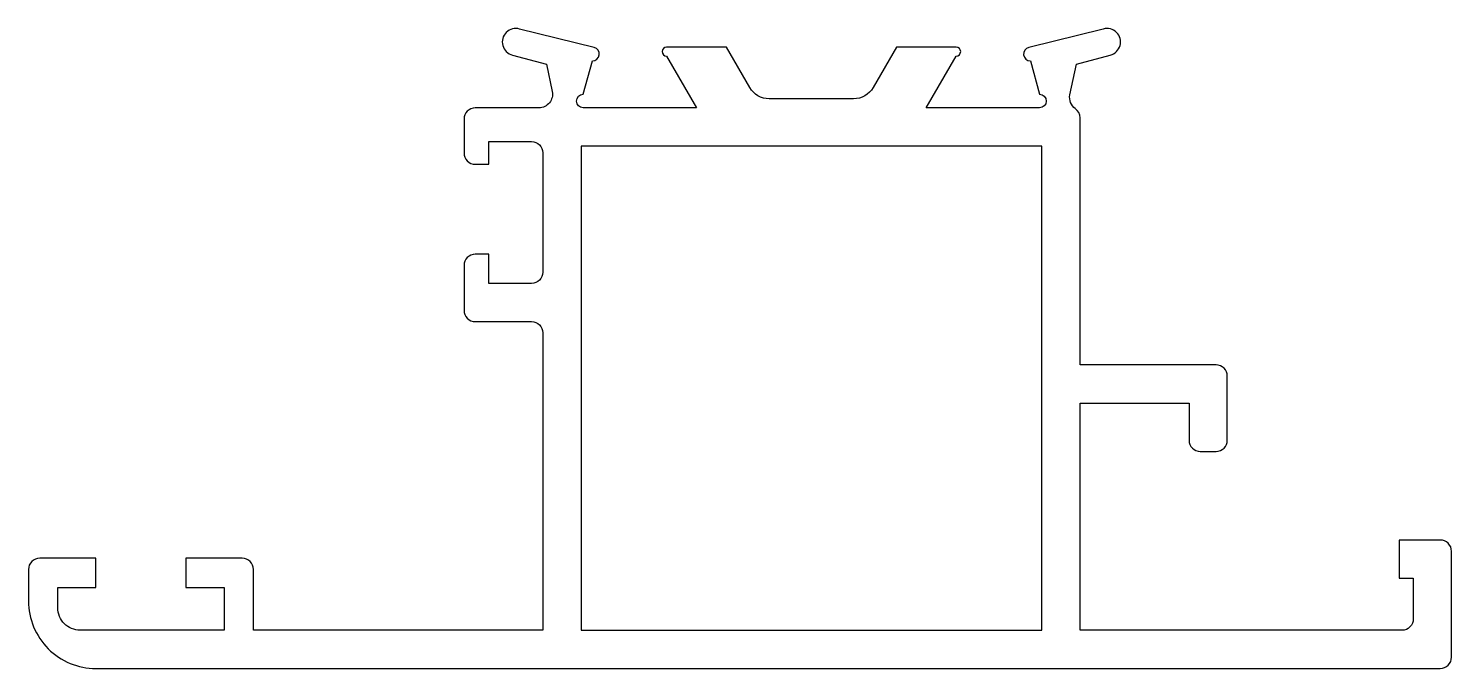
# Model space of a CAD drawing. Extents: x 132.8 to 196.1, y 217.9 to 246.4.
import ezdxf

# ---------------------------------------------------------------- set-up
doc = ezdxf.new("R2010")
doc.units = 0
doc.layers.add('ERCAN', color=220, linetype='CONTINUOUS')

msp = doc.modelspace()

# ---------------------------------------------------------------- linework, layer by layer
at = {"layer": 'ERCAN', "color": 220}
msp.add_lwpolyline([(163.862, 245.54), (161.206, 245.54, 1), (161.206, 245.14), (162.534, 242.84), (157.501, 242.84, -1), (157.501, 243.44), (157.907, 244.93, 0.888706), (157.983, 245.521), (154.668, 246.342, 1.019099), (154.356, 245.184), (155.866, 244.787), (156.12, 243.562, -0.475398), (155.533, 242.84), (152.701, 242.84, 0.414214), (152.201, 242.34), (152.201, 240.834, 0.414214), (152.701, 240.334), (153.301, 240.334), (153.301, 241.34), (155.201, 241.34, -0.414214), (155.701, 240.84), (155.701, 235.54, -0.414214), (155.201, 235.04), (153.301, 235.04), (153.301, 236.334), (152.701, 236.334, 0.414214), (152.201, 235.834), (152.201, 233.844, 0.414214), (152.701, 233.344), (155.201, 233.344, -0.414214), (155.701, 232.844), (155.701, 219.63), (142.842, 219.63), (142.842, 222.33, 0.414214), (142.342, 222.83), (139.842, 222.83), (139.842, 221.53), (141.542, 221.53), (141.542, 219.63), (135.142, 219.63, -0.414214), (134.142, 220.63), (134.142, 221.53), (135.842, 221.53), (135.842, 222.83), (133.342, 222.83, 0.414214), (132.842, 222.33), (132.842, 220.93, 0.414214), (135.842, 217.93), (195.594, 217.93, 0.414214), (196.094, 218.43), (196.094, 223.139, 0.414214), (195.594, 223.639), (193.762, 223.639), (193.762, 221.939), (194.394, 221.939), (194.394, 220.13, -0.414214), (193.894, 219.63), (179.582, 219.63), (179.582, 229.721), (184.427, 229.721), (184.427, 228.075, 0.414214), (184.927, 227.575), (185.627, 227.575, 0.414214), (186.127, 228.075), (186.127, 230.921, 0.414214), (185.627, 231.421), (179.582, 231.421), (179.582, 242.398, 0.24252), (179.372, 242.805, -0.297324), (179.132, 243.416), (179.417, 244.787), (180.927, 245.184, 1.019099), (180.615, 246.342), (177.3, 245.521, 0.888706), (177.376, 244.93), (177.782, 243.44, -1), (177.782, 242.84), (172.749, 242.84), (174.076, 245.14, 1), (174.076, 245.54), (171.421, 245.54), (170.381, 243.74, -0.267949), (169.515, 243.24), (165.767, 243.24, -0.267949), (164.901, 243.74)], format="xyb", close=True, dxfattribs=at)
msp.add_lwpolyline([(177.882, 219.63), (177.882, 241.14), (157.401, 241.14), (157.401, 219.63)], close=True, dxfattribs=at)

doc.saveas('drawing.dxf')
